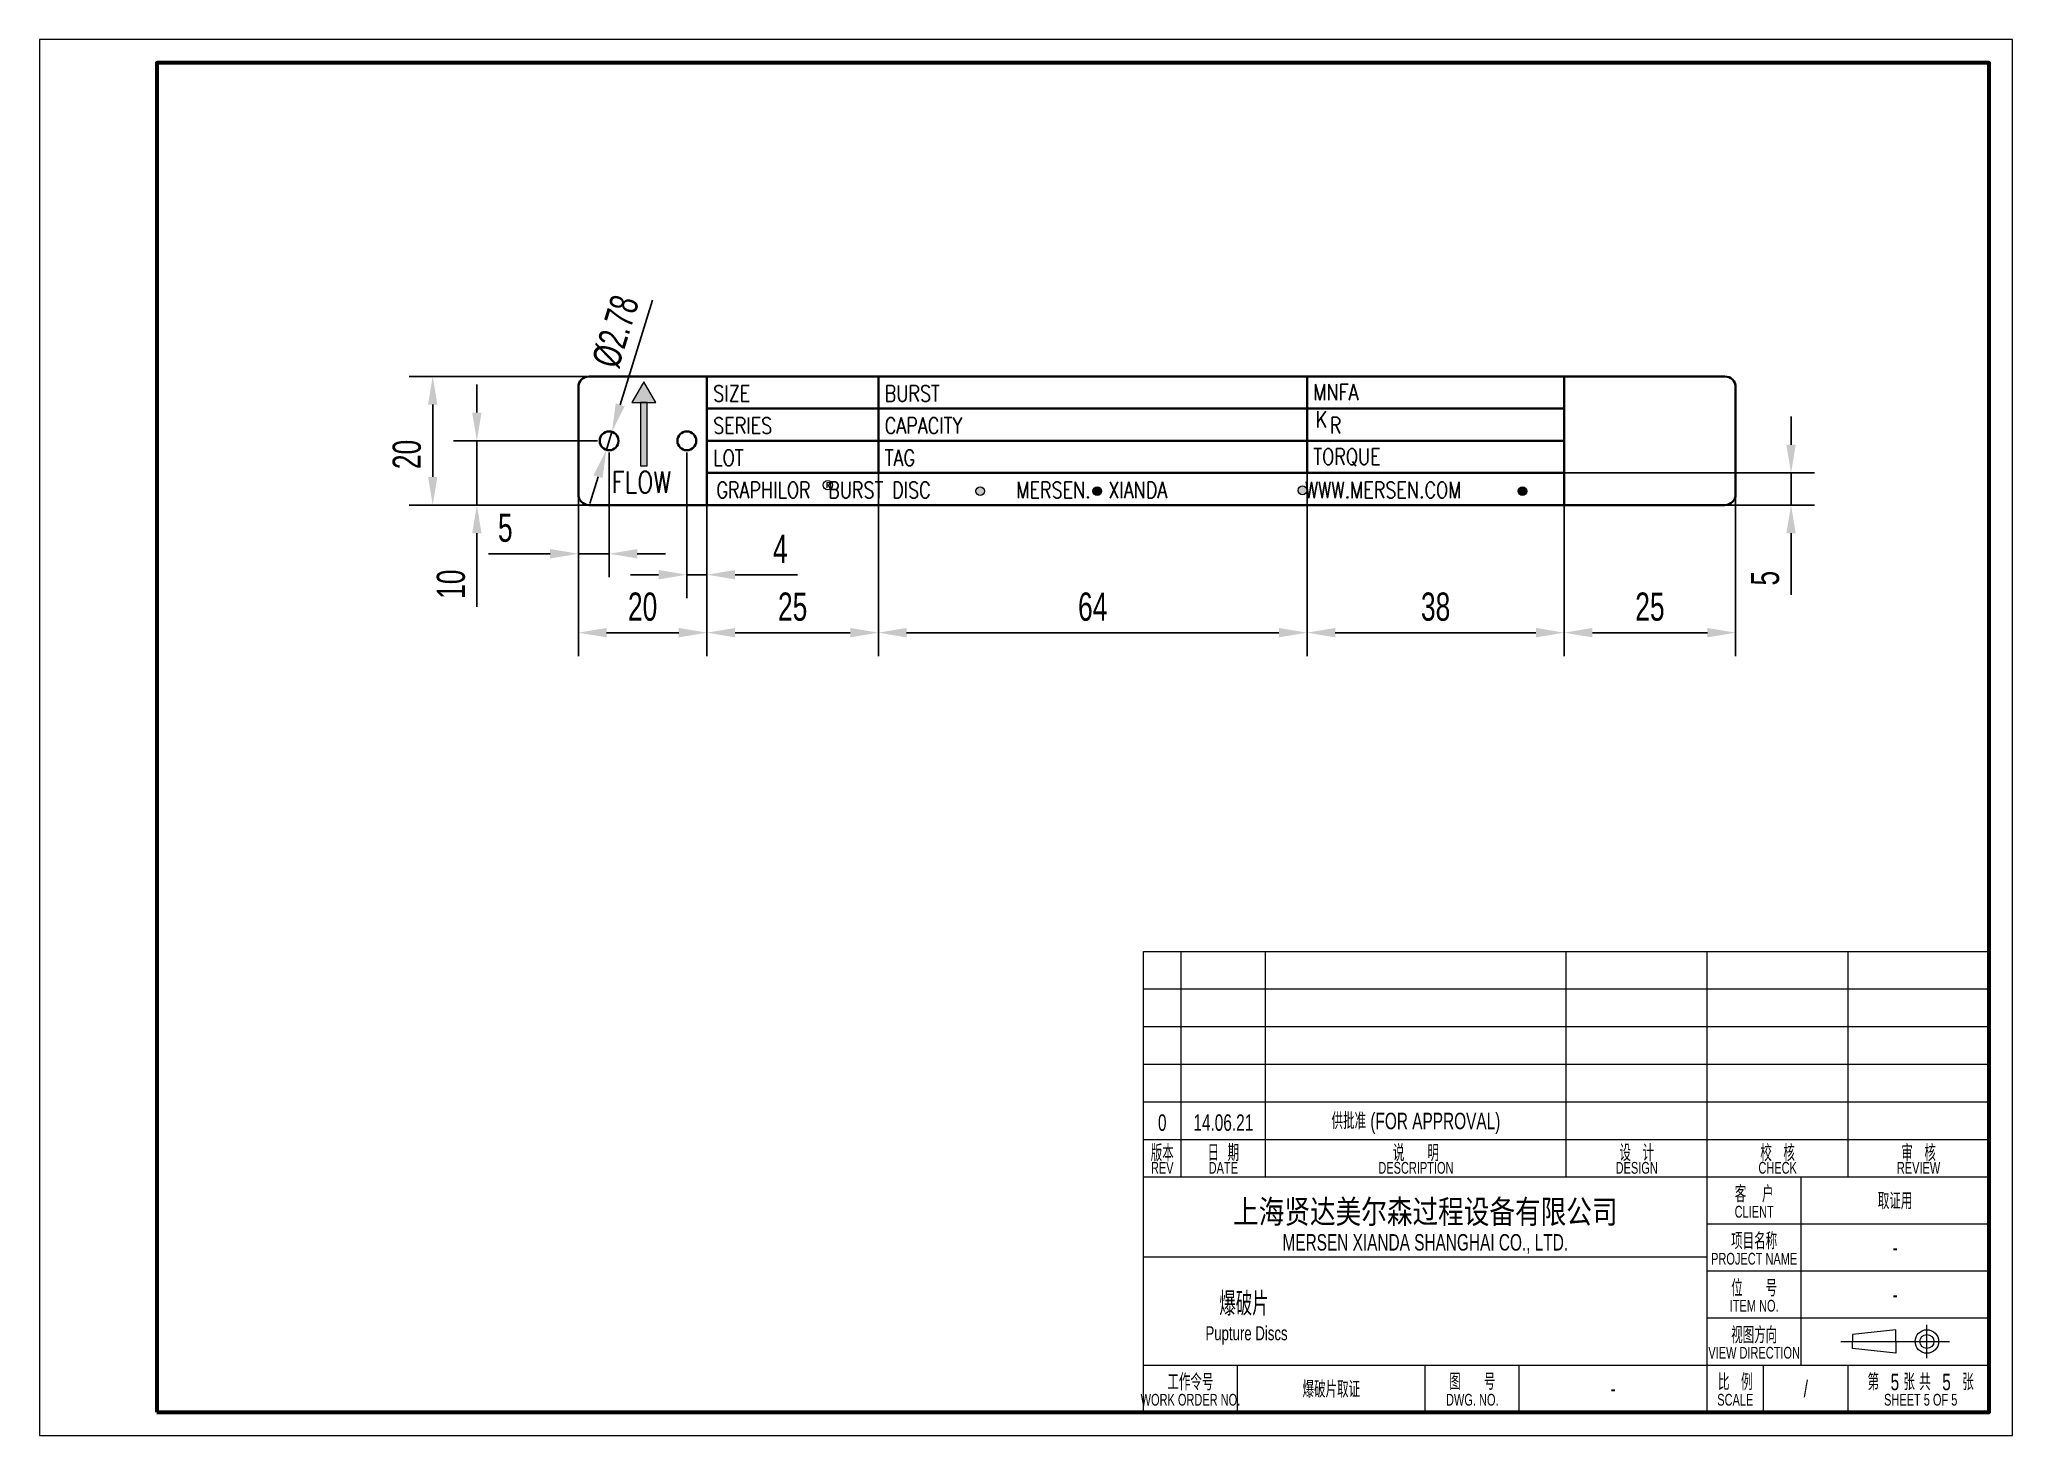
# Model space of a CAD drawing. Header units: inches. Extents: x 3763 to 4183, y 2662 to 2959.
import ezdxf
from ezdxf.enums import TextEntityAlignment as Align

# ---------------------------------------------------------------- set-up
doc = ezdxf.new("R2010")
doc.units = ezdxf.units.IN
doc.header["$MEASUREMENT"] = 0
for name, color, linetype, lineweight in [('1-Object', 7, 'Continuous', 35), ('1内图框线', 5, 'Continuous', 60), ('5剖面线及英文字', 6, 'Continuous', 15), ('6-Text', 1, 'Continuous', 20), ('8表格线及汉字', 7, 'Continuous', 15), ('尺寸标注线－实线', 2, 'Continuous', 15)]:
    doc.layers.add(name, color=color, linetype=linetype, lineweight=lineweight)
doc.styles.add('ROMANS', font='romans', dxfattribs={"width": 0.8})
doc.styles.get("Standard").update_dxf_attribs({"font": 'roms.shx', "width": 0.7, "bigfont": 'hztxt.shx'})
doc.styles.add('公司名', font='STKAITI.TTF', dxfattribs={"width": 0.7})
doc.styles.add('汉字', font='roms.shx', dxfattribs={"width": 0.7, "bigfont": 'hztxt.shx'})
doc.styles.add('英文', font='roms.shx', dxfattribs={"width": 0.7, "bigfont": 'hztxt.shx'})
doc.dimstyles.get("Standard").update_dxf_attribs({"dimtxt": 3.5, "dimasz": 2.5, "dimexe": 1.25, "dimexo": 0.625, "dimtad": 1, "dimdec": 4, "dimzin": 9, "dimdsep": 46, "dimtxsty": 'Standard', "dimcen": 0, "dimazin": 2, "dimtfac": 1, "dimtdec": 4, "dimtmove": 0, "dimatfit": 0, "dimfxl": 1, "dimtolj": 1, "dimtzin": 0, "dimarcsym": 0})
doc.dimstyles.new('Standard$0', dxfattribs={"dimtxt": 3.5, "dimasz": 2.5, "dimexe": 1.25, "dimexo": 0.625, "dimtad": 1, "dimdec": 4, "dimzin": 9, "dimdsep": 46, "dimtxsty": 'Standard', "dimcen": 0, "dimazin": 2, "dimtfac": 1, "dimtdec": 4, "dimtmove": 0, "dimatfit": 0, "dimfxl": 1, "dimtolj": 1, "dimtzin": 0, "dimarcsym": 0})

# ---------------------------------------------------------------- blocks, each defined once
blk = doc.blocks.new('*D15')
at = {"layer": 'Defpoints', "color": 0, "transparency": 16777216}
for p in [(3877.65, 2867.63), (3905.02, 2866.93), (3905.02, 2832.95)]:
    blk.add_point(p, dxfattribs=at)
at = {"layer": '尺寸标注线－实线', "color": 0, "linetype": 'ByBlock', "lineweight": -2, "transparency": 16777216}
for p, q in [((3877.65, 2865.13), (3877.65, 2827.95)), ((3905.02, 2864.43), (3905.02, 2827.95)), ((3883.65, 2832.95), (3899.02, 2832.95))]:
    blk.add_line(p, q, dxfattribs=at)
at = {"layer": '尺寸标注线－实线', "color": 0, "transparency": 16777216}
for points in [[(3883.65, 2833.95), (3883.65, 2831.95), (3877.65, 2832.95)], [(3899.02, 2833.95), (3899.02, 2831.95), (3905.02, 2832.95)]]:
    blk.add_solid(points, dxfattribs=at)
at = {"layer": '尺寸标注线－实线', "color": 0, "transparency": 16777216, "insert": (3891.33, 2838.45), "char_height": 6, "attachment_point": 5, "style": '汉字'}
blk.add_mtext('\\A1;20', dxfattribs=at)
blk = doc.blocks.new('*D16')
at = {"layer": 'Defpoints', "color": 0, "transparency": 16777216}
for p in [(3905.02, 2870.06), (3941.52, 2870.06), (3941.52, 2832.95)]:
    blk.add_point(p, dxfattribs=at)
at = {"layer": '尺寸标注线－实线', "color": 0, "linetype": 'ByBlock', "lineweight": -2, "transparency": 16777216}
for p, q in [((3905.02, 2867.56), (3905.02, 2827.95)), ((3941.52, 2867.56), (3941.52, 2827.95)), ((3911.02, 2832.95), (3935.52, 2832.95))]:
    blk.add_line(p, q, dxfattribs=at)
at = {"layer": '尺寸标注线－实线', "color": 0, "transparency": 16777216}
for points in [[(3911.02, 2833.95), (3911.02, 2831.95), (3905.02, 2832.95)], [(3935.52, 2833.95), (3935.52, 2831.95), (3941.52, 2832.95)]]:
    blk.add_solid(points, dxfattribs=at)
at = {"layer": '尺寸标注线－实线', "color": 0, "transparency": 16777216, "insert": (3923.27, 2838.45), "char_height": 6, "attachment_point": 5, "style": '汉字'}
blk.add_mtext('\\A1;25', dxfattribs=at)
blk = doc.blocks.new('*D17')
at = {"layer": 'Defpoints', "color": 0, "transparency": 16777216}
for p in [(3941.52, 2870.06), (4032.76, 2871.26), (4032.76, 2832.95)]:
    blk.add_point(p, dxfattribs=at)
at = {"layer": '尺寸标注线－实线', "color": 0, "linetype": 'ByBlock', "lineweight": -2, "transparency": 16777216}
for p, q in [((4032.76, 2868.76), (4032.76, 2827.95)), ((3941.52, 2867.56), (3941.52, 2827.95)), ((3947.52, 2832.95), (4026.76, 2832.95))]:
    blk.add_line(p, q, dxfattribs=at)
at = {"layer": '尺寸标注线－实线', "color": 0, "transparency": 16777216}
for points in [[(3947.52, 2833.95), (3947.52, 2831.95), (3941.52, 2832.95)], [(4026.76, 2833.95), (4026.76, 2831.95), (4032.76, 2832.95)]]:
    blk.add_solid(points, dxfattribs=at)
at = {"layer": '尺寸标注线－实线', "color": 0, "transparency": 16777216, "insert": (3987.14, 2838.45), "char_height": 6, "attachment_point": 5, "style": '汉字'}
blk.add_mtext('\\A1;64', dxfattribs=at)
blk = doc.blocks.new('*D18')
at = {"layer": 'Defpoints', "color": 0, "transparency": 16777216}
for p in [(4032.76, 2871.26), (4087.5, 2871.26), (4087.5, 2832.95)]:
    blk.add_point(p, dxfattribs=at)
at = {"layer": '尺寸标注线－实线', "color": 0, "linetype": 'ByBlock', "lineweight": -2, "transparency": 16777216}
for p, q in [((4032.76, 2868.76), (4032.76, 2827.95)), ((4087.5, 2868.76), (4087.5, 2827.95)), ((4038.76, 2832.95), (4081.5, 2832.95))]:
    blk.add_line(p, q, dxfattribs=at)
at = {"layer": '尺寸标注线－实线', "color": 0, "transparency": 16777216}
for points in [[(4038.76, 2833.95), (4038.76, 2831.95), (4032.76, 2832.95)], [(4081.5, 2833.95), (4081.5, 2831.95), (4087.5, 2832.95)]]:
    blk.add_solid(points, dxfattribs=at)
at = {"layer": '尺寸标注线－实线', "color": 0, "transparency": 16777216, "insert": (4060.13, 2838.45), "char_height": 6, "attachment_point": 5, "style": '汉字'}
blk.add_mtext('\\A1;38', dxfattribs=at)
blk = doc.blocks.new('*D19')
at = {"layer": 'Defpoints', "color": 0, "transparency": 16777216}
for p in [(4087.5, 2871.26), (4124, 2871.26), (4124, 2832.95)]:
    blk.add_point(p, dxfattribs=at)
at = {"layer": '尺寸标注线－实线', "color": 0, "linetype": 'ByBlock', "lineweight": -2, "transparency": 16777216}
for p, q in [((4087.5, 2868.76), (4087.5, 2827.95)), ((4124, 2868.76), (4124, 2827.95)), ((4093.5, 2832.95), (4118, 2832.95))]:
    blk.add_line(p, q, dxfattribs=at)
at = {"layer": '尺寸标注线－实线', "color": 0, "transparency": 16777216}
for points in [[(4093.5, 2833.95), (4093.5, 2831.95), (4087.5, 2832.95)], [(4118, 2833.95), (4118, 2831.95), (4124, 2832.95)]]:
    blk.add_solid(points, dxfattribs=at)
at = {"layer": '尺寸标注线－实线', "color": 0, "transparency": 16777216, "insert": (4105.75, 2838.45), "char_height": 6, "attachment_point": 5, "style": '汉字'}
blk.add_mtext('\\A1;25', dxfattribs=at)
blk = doc.blocks.new('*D20')
at = {"layer": 'Defpoints', "color": 0, "transparency": 16777216}
for p in [(3887.92, 2887.46), (3846.65, 2860.09), (3887.92, 2860.09)]:
    blk.add_point(p, dxfattribs=at)
at = {"layer": '尺寸标注线－实线', "color": 0, "linetype": 'ByBlock', "lineweight": -2, "transparency": 16777216}
for p, q in [((3885.42, 2887.46), (3841.65, 2887.46)), ((3846.65, 2881.46), (3846.65, 2866.09)), ((3885.42, 2860.09), (3841.65, 2860.09))]:
    blk.add_line(p, q, dxfattribs=at)
at = {"layer": '尺寸标注线－实线', "color": 0, "transparency": 16777216}
for points in [[(3845.65, 2881.46), (3847.65, 2881.46), (3846.65, 2887.46)], [(3845.65, 2866.09), (3847.65, 2866.09), (3846.65, 2860.09)]]:
    blk.add_solid(points, dxfattribs=at)
at = {"layer": '尺寸标注线－实线', "color": 0, "transparency": 16777216, "insert": (3841.15, 2870.86), "char_height": 6, "attachment_point": 5, "rotation": 90, "style": '汉字'}
blk.add_mtext('\\A1;20', dxfattribs=at)
blk = doc.blocks.new('*D21')
at = {"layer": 'Defpoints', "color": 0, "transparency": 16777216}
for p in [(3884.2, 2873.77), (3877.65, 2870.17), (3877.65, 2849.74)]:
    blk.add_point(p, dxfattribs=at)
at = {"layer": '尺寸标注线－实线', "color": 0, "linetype": 'ByBlock', "lineweight": -2, "transparency": 16777216}
for p, q in [((3884.2, 2871.27), (3884.2, 2844.74)), ((3877.65, 2867.67), (3877.65, 2844.74)), ((3871.65, 2849.74), (3858.55, 2849.74)), ((3884.2, 2849.74), (3877.65, 2849.74)), ((3890.2, 2849.74), (3896.2, 2849.74))]:
    blk.add_line(p, q, dxfattribs=at)
at = {"layer": '尺寸标注线－实线', "color": 0, "transparency": 16777216}
for points in [[(3871.65, 2850.74), (3871.65, 2848.74), (3877.65, 2849.74)], [(3890.2, 2850.74), (3890.2, 2848.74), (3884.2, 2849.74)]]:
    blk.add_solid(points, dxfattribs=at)
at = {"layer": '尺寸标注线－实线', "color": 0, "transparency": 16777216, "insert": (3862.1, 2855.24), "char_height": 6, "attachment_point": 5, "style": '汉字'}
blk.add_mtext('\\A1;5', dxfattribs=at)
blk = doc.blocks.new('*D22')
at = {"layer": 'Defpoints', "color": 0, "transparency": 16777216}
for p in [(3900.74, 2873.77), (3905.02, 2871.85), (3905.02, 2845.28)]:
    blk.add_point(p, dxfattribs=at)
at = {"layer": '尺寸标注线－实线', "color": 0, "linetype": 'ByBlock', "lineweight": -2, "transparency": 16777216}
for p, q in [((3900.74, 2871.27), (3900.74, 2840.28)), ((3905.02, 2869.35), (3905.02, 2840.28)), ((3894.74, 2845.28), (3888.74, 2845.28)), ((3900.74, 2845.28), (3905.02, 2845.28)), ((3911.02, 2845.28), (3924.27, 2845.28))]:
    blk.add_line(p, q, dxfattribs=at)
at = {"layer": '尺寸标注线－实线', "color": 0, "transparency": 16777216}
for points in [[(3894.74, 2846.28), (3894.74, 2844.28), (3900.74, 2845.28)], [(3911.02, 2846.28), (3911.02, 2844.28), (3905.02, 2845.28)]]:
    blk.add_solid(points, dxfattribs=at)
at = {"layer": '尺寸标注线－实线', "color": 0, "transparency": 16777216, "insert": (3920.64, 2850.78), "char_height": 6, "attachment_point": 5, "style": '汉字'}
blk.add_mtext('\\A1;4', dxfattribs=at)
blk = doc.blocks.new('*D23')
at = {"layer": 'Defpoints', "color": 0, "transparency": 16777216}
for p in [(4073.79, 2866.93), (4073.79, 2860.09), (4135.79, 2860.09)]:
    blk.add_point(p, dxfattribs=at)
at = {"layer": '尺寸标注线－实线', "color": 0, "linetype": 'ByBlock', "lineweight": -2, "transparency": 16777216}
for p, q in [((4135.79, 2872.93), (4135.79, 2878.93)), ((4076.29, 2866.93), (4140.79, 2866.93)), ((4135.79, 2866.93), (4135.79, 2860.09)), ((4076.29, 2860.09), (4140.79, 2860.09)), ((4135.79, 2854.09), (4135.79, 2840.99))]:
    blk.add_line(p, q, dxfattribs=at)
at = {"layer": '尺寸标注线－实线', "color": 0, "transparency": 16777216}
for points in [[(4134.79, 2872.93), (4136.79, 2872.93), (4135.79, 2866.93)], [(4134.79, 2854.09), (4136.79, 2854.09), (4135.79, 2860.09)]]:
    blk.add_solid(points, dxfattribs=at)
at = {"layer": '尺寸标注线－实线', "color": 0, "transparency": 16777216, "insert": (4130.29, 2844.54), "char_height": 6, "attachment_point": 5, "rotation": 90, "style": '汉字'}
blk.add_mtext('\\A1;5', dxfattribs=at)
blk = doc.blocks.new('*D24')
at = {"layer": 'Defpoints', "color": 0, "transparency": 16777216}
for p in [(3884.2, 2873.77), (3856.05, 2860.09), (3887.92, 2860.09)]:
    blk.add_point(p, dxfattribs=at)
at = {"layer": '尺寸标注线－实线', "color": 0, "linetype": 'ByBlock', "lineweight": -2, "transparency": 16777216}
for p, q in [((3856.05, 2879.77), (3856.05, 2885.77)), ((3881.7, 2873.77), (3851.05, 2873.77)), ((3856.05, 2873.77), (3856.05, 2860.09)), ((3885.42, 2860.09), (3851.05, 2860.09)), ((3856.05, 2854.09), (3856.05, 2838.44))]:
    blk.add_line(p, q, dxfattribs=at)
at = {"layer": '尺寸标注线－实线', "color": 0, "transparency": 16777216}
for points in [[(3855.05, 2879.77), (3857.05, 2879.77), (3856.05, 2873.77)], [(3855.05, 2854.09), (3857.05, 2854.09), (3856.05, 2860.09)]]:
    blk.add_solid(points, dxfattribs=at)
at = {"layer": '尺寸标注线－实线', "color": 0, "transparency": 16777216, "insert": (3850.55, 2843.26), "char_height": 6, "attachment_point": 5, "rotation": 90, "style": '汉字'}
blk.add_mtext('\\A1;10', dxfattribs=at)
blk = doc.blocks.new('*D25')
at = {"layer": 'Defpoints', "color": 0, "transparency": 16777216}
for p in [(3884.79, 2875.68), (3883.62, 2871.86)]:
    blk.add_point(p, dxfattribs=at)
at = {"layer": '尺寸标注线－实线', "color": 0, "linetype": 'ByBlock', "lineweight": -2, "transparency": 16777216}
for p, q in [((3886.56, 2881.41), (3893.43, 2903.68)), ((3883.62, 2871.86), (3884.79, 2875.68)), ((3881.85, 2866.13), (3880.08, 2860.4))]:
    blk.add_line(p, q, dxfattribs=at)
at = {"layer": '尺寸标注线－实线', "color": 0, "transparency": 16777216}
for points in [[(3885.61, 2881.71), (3887.52, 2881.12), (3884.79, 2875.68)], [(3880.89, 2866.43), (3882.8, 2865.84), (3883.62, 2871.86)]]:
    blk.add_solid(points, dxfattribs=at)
at = {"layer": '尺寸标注线－实线', "color": 0, "transparency": 16777216, "insert": (3885.62, 2897.03), "char_height": 6, "attachment_point": 5, "rotation": 72.8594, "style": '汉字'}
blk.add_mtext('\\A1;%%C2.78', dxfattribs=at)

msp = doc.modelspace()

# ---------------------------------------------------------------- hatches: boundary and pattern name
at = {"layer": '6-Text'}
h = msp.add_hatch(color=256, dxfattribs=at)
h.paths.add_polyline_path([(3891.6, 2886.33), (3889.04, 2881.91), (3894.15, 2881.91)])
h.paths.add_polyline_path([(3890.91, 2868.43), (3892.28, 2868.43), (3892.28, 2881.91), (3890.91, 2881.91)])
h = msp.add_hatch(color=256, dxfattribs=at)
h.paths.add_polyline_path([(3962.25, 2863.04, 1), (3964.1, 2863.04, 1)])
h.paths.add_polyline_path([(4032.73, 2863.23, 1), (4030.87, 2863.23, 1)])
for points in [[(3989.04, 2863.04, 1), (3987.19, 2863.04, 1)], [(4079.56, 2863.04, 1), (4077.71, 2863.04, 1)]]:
    msp.add_hatch(color=256, dxfattribs=at).paths.add_polyline_path(points)

# ---------------------------------------------------------------- linework, layer by layer
at = {"layer": '1-Object'}
for p, q in [((3879.93, 2887.46), (4121.72, 2887.46)), ((3905.02, 2887.46), (3905.02, 2860.09)), ((3941.52, 2887.46), (3941.52, 2866.93)), ((4032.76, 2866.93), (4032.76, 2887.46)), ((4087.5, 2860.09), (4087.5, 2887.46)), ((3877.65, 2885.18), (3877.65, 2862.37)), ((4124, 2862.37), (4124, 2885.18)), ((3905.02, 2880.61), (4087.5, 2880.61)), ((3905.02, 2873.77), (4087.5, 2873.77)), ((3905.02, 2866.93), (4087.5, 2866.93)), ((3879.93, 2860.09), (4121.72, 2860.09))]:
    msp.add_line(p, q, dxfattribs=at)
for centre in [(3884.2, 2873.77), (3900.74, 2873.77)]:
    msp.add_circle(centre, 2, dxfattribs=at)
for centre, start, end in [((3879.93, 2885.18), 90, 180), ((4121.72, 2885.18), 0, 90), ((3879.93, 2862.37), 180, 270), ((4121.72, 2862.37), 270, 0)]:
    msp.add_arc(centre, 2.28, start, end, dxfattribs=at)
at = {"layer": '1内图框线'}
msp.add_lwpolyline([(3787.94, 2667.15), (4177.94, 2667.15), (4177.94, 2954.15), (3787.94, 2954.15)], close=True, dxfattribs=at)
at = {"layer": '6-Text'}
for points in [[(3891.6, 2886.33), (3889.04, 2881.91), (3894.15, 2881.91)], [(3890.91, 2868.43), (3892.28, 2868.43), (3892.28, 2881.91), (3890.91, 2881.91)]]:
    msp.add_lwpolyline(points, close=True, dxfattribs=at)
for centre, radius in [((3930.76, 2864.34), 0.987), ((3963.17, 2863.04), 0.927), ((3988.11, 2863.04), 0.927), ((4031.8, 2863.23), 0.927), ((4078.64, 2863.04), 0.927)]:
    msp.add_circle(centre, radius, dxfattribs=at)
at = {"layer": '8表格线及汉字'}
for p, q in [((3997.94, 2667.15), (3997.94, 2765.15)), ((3997.94, 2765.15), (4177.94, 2765.15)), ((3997.94, 2667.15), (3997.94, 2765.15)), ((3997.94, 2765.15), (4177.94, 2765.15)), ((4005.94, 2717.15), (4005.94, 2765.15)), ((4005.94, 2717.15), (4005.94, 2765.15)), ((4023.94, 2717.15), (4023.94, 2765.15)), ((4087.94, 2717.15), (4087.94, 2765.15)), ((4117.94, 2717.15), (4117.94, 2765.15)), ((4147.94, 2717.15), (4147.94, 2765.15)), ((3997.94, 2757.15), (4177.94, 2757.15)), ((3997.94, 2757.15), (4177.94, 2757.15)), ((3997.94, 2749.15), (4177.94, 2749.15)), ((3997.94, 2749.15), (4177.94, 2749.15)), ((3997.94, 2741.15), (4177.94, 2741.15)), ((3997.94, 2733.15), (4177.94, 2733.15)), ((3997.94, 2725.15), (4177.94, 2725.15)), ((3997.94, 2717.15), (4177.94, 2717.15)), ((4117.94, 2667.15), (4117.94, 2717.15)), ((4137.94, 2677.15), (4137.94, 2717.15)), ((4117.94, 2707.15), (4177.94, 2707.15)), ((3997.94, 2700.15), (4117.94, 2700.15)), ((4117.94, 2697.15), (4177.94, 2697.15)), ((4117.94, 2687.15), (4177.94, 2687.15)), ((4158.08, 2684.65), (4148.85, 2683.65)), ((4158.08, 2682.15), (4158.08, 2684.65)), ((4164.71, 2678.58), (4164.71, 2685.71)), ((4146.37, 2682.15), (4169.51, 2682.15)), ((4148.85, 2683.65), (4148.85, 2682.15)), ((4148.85, 2680.65), (4148.85, 2682.15)), ((4158.08, 2679.65), (4148.85, 2680.65)), ((4158.08, 2682.15), (4158.08, 2679.65)), ((3997.94, 2677.15), (4177.94, 2677.15)), ((4017.94, 2667.15), (4017.94, 2677.15)), ((4057.94, 2667.15), (4057.94, 2677.15)), ((4077.94, 2667.15), (4077.94, 2677.15)), ((4129.94, 2667.15), (4129.94, 2677.15)), ((4147.94, 2667.15), (4147.94, 2677.15))]:
    msp.add_line(p, q, dxfattribs=at)
msp.add_lwpolyline([(3762.94, 2662.15), (4182.94, 2662.15), (4182.94, 2959.15), (3762.94, 2959.15)], close=True, dxfattribs=at)
for radius in [2.5, 1.5]:
    msp.add_circle((4164.71, 2682.15), radius, dxfattribs=at)

# ---------------------------------------------------------------- texts
at = {"layer": '5剖面线及英文字', "style": '英文', "width": 0.7}
for s, height, p in [('REV', 2.5, (4001.94, 2717.85)), ('DATE', 2.5, (4014.94, 2717.85)), ('DESCRIPTION', 2.5, (4055.94, 2717.85)), ('DESIGN', 2.5, (4102.94, 2717.85)), ('CHECK', 2.5, (4132.94, 2717.85)), ('REVIEW', 2.5, (4162.94, 2717.85)), ('CLIENT', 2.5, (4127.94, 2708.51)), ('MERSEN XIANDA SHANGHAI CO., LTD.', 3.5, (4057.94, 2701.5)), ('PROJECT NAME', 2.5, (4127.94, 2698.51)), ('ITEM NO.', 2.5, (4127.94, 2688.51)), ('Pupture Discs', 3, (4019.88, 2682.4)), ('VIEW DIRECTION', 2.5, (4127.94, 2678.51)), ('WORK ORDER NO.', 2.5, (4007.94, 2668.51)), ('DWG. NO.', 2.5, (4067.94, 2668.51)), ('SCALE', 2.5, (4123.92, 2668.51)), ('SHEET 5 OF 5', 2.5, (4163.39, 2668.51))]:
    msp.add_text(s, height=height, dxfattribs=at).set_placement(p, align=Align.CENTER)
at = {"layer": '6-Text', "style": 'ROMANS', "width": 0.8}
for s, height, p in [('SIZE', 3.422, (3906.37, 2882.13)), ('BURST', 3.422, (3942.87, 2882.13)), ('MNFA', 3.422, (4034.11, 2882.38)), ('SERIES', 3.422, (3906.37, 2875.29)), ('CAPACITY', 3.422, (3942.87, 2875.29)), ('K', 3.42, (4034.62, 2876.62)), ('R', 3.42, (4037.61, 2875.35)), ('LOT', 3.422, (3906.37, 2868.44)), ('TAG', 3.422, (3942.87, 2868.44)), ('TORQUE', 3.422, (4034.11, 2868.69)), ('FLOW', 4.562, (3884.69, 2862.69)), ('GRAPHILOR  BURST DISC       MERSEN.  XIANDA             WWW.MERSEN.COM', 3.4198, (3907.04, 2861.6)), ('R', 1.17, (3930.34, 2863.75))]:
    msp.add_text(s, height=height, dxfattribs=at).set_placement(p)
at = {"layer": '8表格线及汉字'}
for s, height, style, width, p in [('0', 3.5, '汉字', 0.7, (4001.94, 2728.72)), ('14.06.21', 3.5, '汉字', 0.7, (4014.94, 2728.72)), ('供批准 (FOR APPROVAL)', 3.5, '汉字', 0.7, (4055.94, 2728.72)), ('版本', 3.5, '汉字', 0.7, (4001.94, 2722.43)), ('日  期', 3.5, '汉字', 0.7, (4014.94, 2722.43)), ('说\u3000\u3000明', 3.5, '汉字', 0.7, (4055.94, 2722.43)), ('设\u3000计', 3.5, '汉字', 0.7, (4102.94, 2722.43)), ('校\u3000核', 3.5, '汉字', 0.7, (4132.94, 2722.43)), ('审\u3000核', 3.5, '汉字', 0.7, (4162.94, 2722.43)), ('客 \u3000户', 3.5, '汉字', 0.7, (4127.94, 2713.7)), ('取证用', 3.5, '汉字', 0.7, (4157.94, 2712.15)), ('上海贤达美尔森过程设备有限公司', 5, '公司名', 0.8, (4057.94, 2709.86)), ('项目名称', 3.5, '汉字', 0.7, (4127.94, 2703.7)), ('-', 3.5, '汉字', 0.7, (4157.94, 2702.15)), ('爆破片', 5, '汉字', 0.7, (4019.34, 2690.42)), ('位\u3000\u3000号', 3.5, '汉字', 0.7, (4127.94, 2693.7)), ('-', 3.5, '汉字', 0.7, (4157.94, 2692.15)), ('视图方向', 3.5, '汉字', 0.7, (4127.94, 2683.7)), ('工作令号', 3.5, '汉字', 0.7, (4007.94, 2673.7)), ('图\u3000\u3000号', 3.5, '汉字', 0.7, (4067.94, 2673.7)), ('比\u3000例', 3.5, '汉字', 0.7, (4123.92, 2673.7)), ('第\u30005 张 共\u30005\u3000张', 3.5, '汉字', 0.7, (4163.39, 2673.7)), ('爆破片取证', 3.5, '汉字', 0.7, (4037.94, 2672.15)), ('-', 3.5, '汉字', 0.7, (4097.94, 2672.15)), ('/', 3.5, '汉字', 0.7, (4138.94, 2672.15))]:
    msp.add_text(s, height=height, dxfattribs=dict(at, style=style, width=width)).set_placement(p, align=Align.MIDDLE)

# ---------------------------------------------------------------- dimensions: what is measured, and where the dimension line sits
at = {"layer": '尺寸标注线－实线'}
dim = msp.add_diameter_dim_2p(p1=(3883.62, 2871.86), p2=(3884.79, 2875.68), text='%%C2.78', dimstyle='Standard', override={"dimscale": 4, "dimtxt": 1.5, "dimasz": 1.5, "dimdec": 0, "dimtxsty": '汉字', "dimarcsym": 1}, dxfattribs=at)
dim.commit()
dim.dimension.update_dxf_attribs({"geometry": '*D25', "text_midpoint": (3885.62, 2897.03)})
dim = msp.add_linear_dim(base=(3846.65, 2860.09), p1=(3887.92, 2887.46), p2=(3887.92, 2860.09), angle=90, text='20', dimstyle='Standard$0', override={"dimscale": 4, "dimtxt": 1.5, "dimasz": 1.5, "dimdec": 0, "dimtxsty": '汉字', "dimarcsym": 1}, dxfattribs=at)
dim.commit()
dim.dimension.update_dxf_attribs({"geometry": '*D20', "text_midpoint": (3846.65, 2870.86), "dimtype": 160})
for base, p1, p2, text, picture, middle in [((3856.05, 2860.09), (3884.2, 2873.77), (3887.92, 2860.09), '10', '*D24', (3850.55, 2843.26)), ((4135.79, 2860.09), (4073.79, 2866.93), (4073.79, 2860.09), '5', '*D23', (4130.29, 2844.54))]:
    dim = msp.add_linear_dim(base=base, p1=p1, p2=p2, angle=90, text=text, dimstyle='Standard$0', override={"dimscale": 4, "dimtxt": 1.5, "dimasz": 1.5, "dimdec": 0, "dimtxsty": '汉字', "dimarcsym": 1}, dxfattribs=at)
    dim.commit()
    dim.dimension.update_dxf_attribs({"geometry": picture, "text_midpoint": middle})
for base, p1, p2, text, picture, middle in [((3877.65, 2849.74), (3884.2, 2873.77), (3877.65, 2870.17), '5', '*D21', (3862.1, 2855.24)), ((3905.02, 2845.28), (3900.74, 2873.77), (3905.02, 2871.85), '4', '*D22', (3920.64, 2850.78)), ((3941.52, 2832.95), (3905.02, 2870.06), (3941.52, 2870.06), '25', '*D16', (3923.27, 2838.45)), ((4032.76, 2832.95), (3941.52, 2870.06), (4032.76, 2871.26), '64', '*D17', (3987.14, 2838.45)), ((4087.5, 2832.95), (4032.76, 2871.26), (4087.5, 2871.26), '38', '*D18', (4060.13, 2838.45)), ((4124, 2832.95), (4087.5, 2871.26), (4124, 2871.26), '25', '*D19', (4105.75, 2838.45)), ((3905.02, 2832.95), (3877.65, 2867.63), (3905.02, 2866.93), '20', '*D15', (3891.33, 2838.45))]:
    dim = msp.add_linear_dim(base=base, p1=p1, p2=p2, text=text, dimstyle='Standard$0', override={"dimscale": 4, "dimtxt": 1.5, "dimasz": 1.5, "dimdec": 0, "dimtxsty": '汉字', "dimarcsym": 1}, dxfattribs=at)
    dim.commit()
    dim.dimension.update_dxf_attribs({"geometry": picture, "text_midpoint": middle})

doc.saveas('drawing.dxf')
